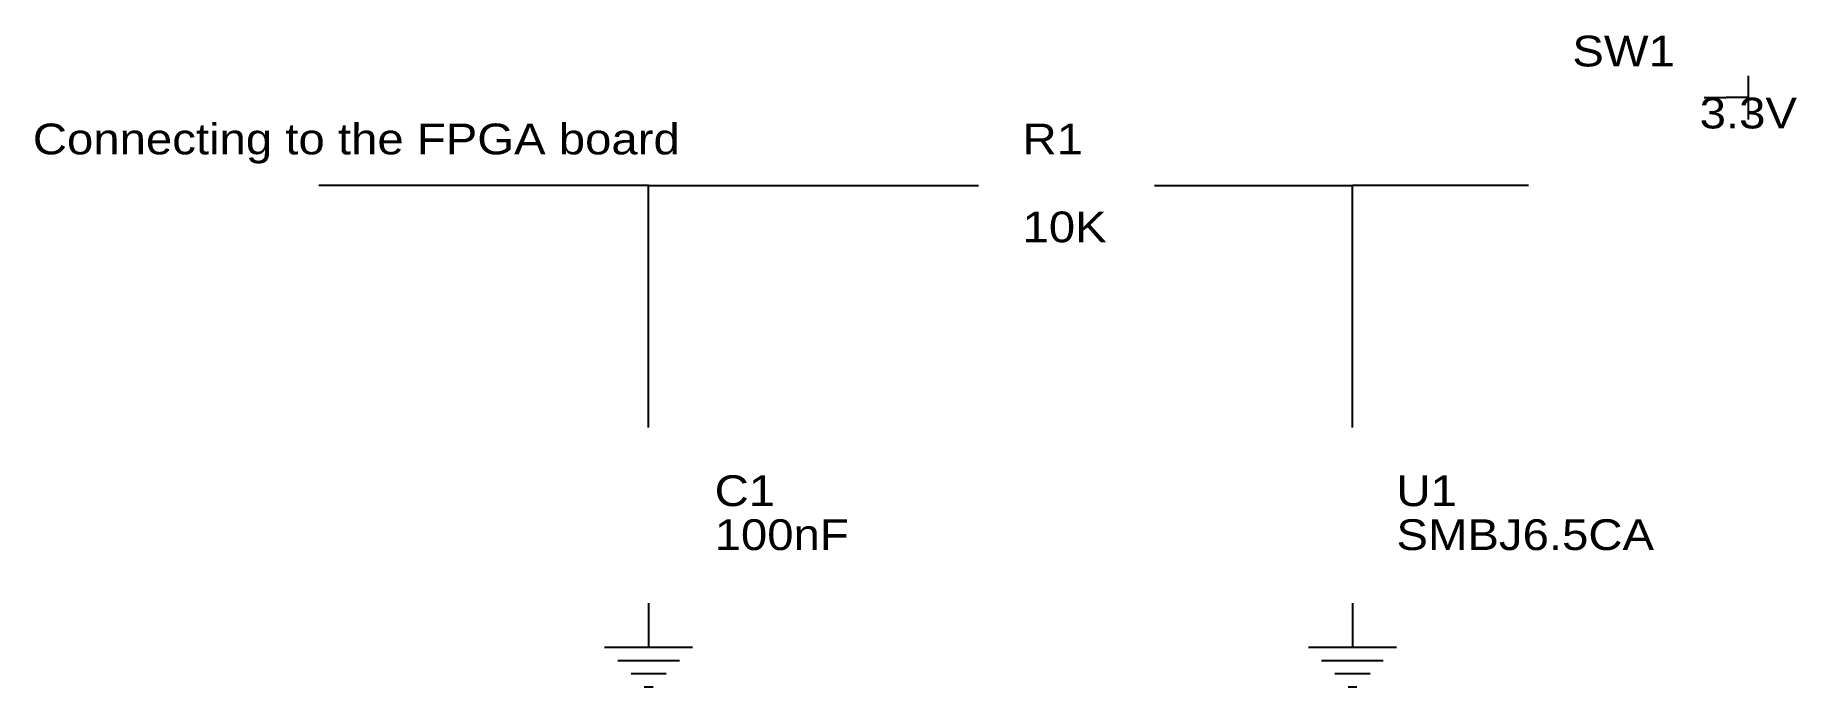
# Model space of a CAD drawing. Header units: millimetres. Extents: x 40 to 141, y 101 to 138.
import ezdxf
from ezdxf.enums import TextEntityAlignment as Align

# ---------------------------------------------------------------- set-up
doc = ezdxf.new("R2010")
doc.units = ezdxf.units.MM
doc.header["$MEASUREMENT"] = 0
doc.styles.get("Standard").update_dxf_attribs({"font": 'arial.ttf'})

msp = doc.modelspace()

# ---------------------------------------------------------------- linework, layer by layer
at = {"color": 1, "true_color": 0xa00000}
for points in [[(138.43, 135.89), (138.43, 133.35)], [(138.43, 134.62), (137.16, 134.62)], [(72.39, 102.87), (77.47, 102.87)], [(113.03, 102.87), (118.11, 102.87)], [(73.152, 102.108), (76.708, 102.108)], [(113.792, 102.108), (117.348, 102.108)], [(73.914, 101.346), (75.946, 101.346)], [(114.554, 101.346), (116.586, 101.346)], [(74.676, 100.584), (75.184, 100.584)], [(115.316, 100.584), (115.824, 100.584)]]:
    msp.add_lwpolyline(points, dxfattribs=at)
at = {"color": 1, "true_color": 0x880000}
for points in [[(135.89, 134.62), (137.16, 134.62)], [(74.93, 105.41), (74.93, 102.87)], [(115.57, 105.41), (115.57, 102.87)]]:
    msp.add_lwpolyline(points, dxfattribs=at)
at = {"color": 1, "true_color": 0x008800}
for points in [[(74.93, 129.54), (55.88, 129.54)], [(74.93, 115.57), (74.93, 129.54)], [(74.93, 129.54), (93.98, 129.54)], [(104.14, 129.54), (115.57, 129.54)], [(125.73, 129.54), (115.57, 129.54)], [(115.57, 115.57), (115.57, 129.54)]]:
    msp.add_lwpolyline(points, dxfattribs=at)

# ---------------------------------------------------------------- texts
at = {"color": 1, "true_color": 0x000080, "width": 1.1}
for s, p in [('SW1', (128.27, 135.89)), ('U1', (118.11, 110.49))]:
    msp.add_text(s, height=1.778, dxfattribs=at).set_placement(p, align=Align.BOTTOM_LEFT)
msp.add_text('3.3V', height=1.778, dxfattribs=at).set_placement((138.43, 134.62), align=Align.TOP_CENTER)
at = {"color": 1, "true_color": 0x0000ff, "width": 1.1}
for s, p in [('Connecting to the FPGA board', (39.37, 130.81)), ('R1', (96.52, 130.81)), ('10K', (96.52, 125.73)), ('C1', (78.74, 110.49)), ('100nF', (78.74, 107.95)), ('SMBJ6.5CA', (118.11, 107.95))]:
    msp.add_text(s, height=1.778, dxfattribs=at).set_placement(p, align=Align.BOTTOM_LEFT)

doc.saveas('drawing.dxf')
